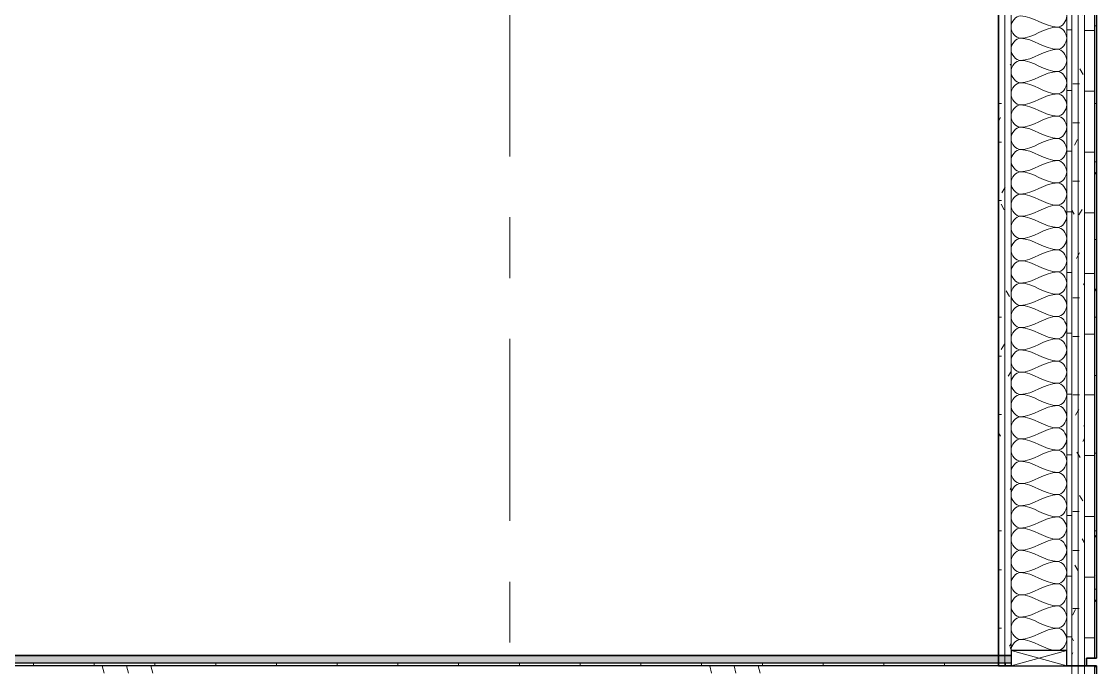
# Model space of a CAD drawing. Header units: inches. Extents: x 6 to 8416, y -388 to 6104.
# Drawn here: x 2905.7 to 3011.9, y 5603.6 to 5667.4 of the extents above; entities that cross this region are included whole.
import ezdxf

# ---------------------------------------------------------------- set-up
doc = ezdxf.new("R2010")
doc.units = ezdxf.units.IN
doc.header["$MEASUREMENT"] = 0
doc.linetypes.add('Center 3_8_', pattern=[36, 18, -6, 6, -6])
for name, color, linetype, lineweight in [('A-DETL', 90, 'Continuous', 13), ('A-DETL-GENF', 92, 'Continuous', 13), ('A-FLOR', 192, 'Continuous', 18), ('A-FLOR-MCUT', 51, 'Continuous', 25), ('A-FLOR-PATT', 8, 'Continuous', 35), ('A-ROOM', 32, 'Continuous', 13), ('A-WALL', 113, 'Continuous', 25), ('A-WALL-PATT', 111, 'Continuous', 35), ('S-GRID', 1, 'Continuous', 13)]:
    doc.layers.add(name, color=color, linetype=linetype, lineweight=lineweight)
pattern_1 = [(0, (2876.843, 3038.5), (0, 6), []), (90, (2876.843, 3038.5), (-6, 4e-16), [])]
pattern_2 = [(0, (2876.84, 3038.5), (0, 60), [60, 0, 0, 0]), (284.036, (2917.643, 3050.5), (59.99915, -180.000494), [12.369, -235.017]), (284.036, (2915.243, 3050.5), (59.99915, -180.000494), [12.369, -235.017]), (284.036, (2912.843, 3050.5), (59.99915, -180.000494), [12.369, -235.017]), (284.036, (2881.643, 3062.5), (59.99915, -180.000494), [12.369, -235.017]), (284.036, (2879.243, 3062.5), (59.99915, -180.000494), [12.369, -235.017]), (284.036, (2876.843, 3062.5), (59.99915, -180.000494), [12.369, -235.017]), (284.036, (2899.643, 3074.5), (59.99915, -180.000494), [12.369, -235.017]), (284.036, (2897.243, 3074.5), (59.99915, -180.000494), [12.369, -235.017]), (284.036, (2894.843, 3074.5), (59.99915, -180.000494), [12.369, -235.017]), (284.036, (2917.643, 3086.5), (59.99915, -180.000494), [12.369, -235.017]), (284.036, (2915.243, 3086.5), (59.99915, -180.000494), [12.369, -235.017]), (284.036, (2912.843, 3086.5), (59.99915, -180.000494), [12.369, -235.017]), (284.036, (2881.643, 3098.5), (59.99915, -180.000494), [12.369, -235.017]), (284.036, (2879.243, 3098.5), (59.99915, -180.000494), [12.369, -235.017]), (284.036, (2876.843, 3098.5), (59.99915, -180.000494), [12.369, -235.017]), (0, (2876.84, 3044.5), (0, 60), [60, 0, 0, 0]), (0, (2876.84, 3050.5), (0, 60), [60, 0, 0, 0]), (0, (2876.84, 3056.5), (0, 60), [60, 0, 0, 0]), (0, (2876.84, 3062.5), (0, 60), [60, 0, 0, 0]), (0, (2876.84, 3068.5), (0, 60), [60, 0, 0, 0]), (0, (2876.84, 3074.5), (0, 60), [60, 0, 0, 0]), (0, (2876.84, 3080.5), (0, 60), [60, 0, 0, 0]), (0, (2876.84, 3086.5), (0, 60), [60, 0, 0, 0]), (0, (2876.84, 3092.5), (0, 60), [60, 0, 0, 0])]
pattern_3 = [(0, (2876.843, 3038.5), (7.68, 1.92), [0.6336, -5.126, 0.6336, -5.126, -30.72]), (0, (2876.843, 3038.5), (7.68, 1.92), [-11.52, 0.6336, -10.886, 0.6336, -5.126, -13.44]), (0, (2876.843, 3038.5), (7.68, 1.92), [-28.8, 0.6336, -3.206, 0.6336, -8.966]), (120, (2879.723, 3039.46), (-5.5027688, 5.6910751), [0.6336, -5.126, 0.6336, -5.126, -30.72]), (120, (2879.723, 3039.46), (-5.5027688, 5.6910751), [-11.52, 0.6336, -10.886, 0.6336, -5.126, -13.44]), (120, (2879.723, 3039.46), (-5.5027688, 5.6910751), [-28.8, 0.6336, -3.206, 0.6336, -8.966]), (240, (2880.683, 3043.3), (-2.1772312, -7.6110751), [0.6336, -5.126, 0.6336, -5.126, -30.72]), (240, (2880.683, 3043.3), (-2.1772312, -7.6110751), [-11.52, 0.6336, -10.886, 0.6336, -5.126, -13.44]), (240, (2880.683, 3043.3), (-2.1772312, -7.6110751), [-28.8, 0.6336, -3.206, 0.6336, -8.966])]

# ---------------------------------------------------------------- blocks, each defined once
blk = doc.blocks.new('06 Nominal Cut Lumber-Section-AM1 - 2x6 Section-V96-WALL SECTION - GARAGE')
at = {"layer": 'A-DETL-GENF', "lineweight": 25}
for p, q in [((24.44, 5477.37), (24.44, 5475.87)), ((29.94, 5477.37), (24.44, 5477.37)), ((29.94, 5475.87), (29.94, 5477.37)), ((24.44, 5475.87), (29.94, 5475.87))]:
    blk.add_line(p, q, dxfattribs=at)
at = {"layer": 'A-DETL-GENF'}
for p, q in [((24.44, 5477.37), (29.94, 5475.87)), ((24.44, 5475.87), (29.94, 5477.37))]:
    blk.add_line(p, q, dxfattribs=at)

msp = doc.modelspace()

# ---------------------------------------------------------------- hatches: boundary and pattern name
at = {"layer": 'A-FLOR-PATT', "lineweight": 13}
h = msp.add_hatch(dxfattribs=at)
h.set_pattern_fill('FP_35', color=256, style=0, pattern_type=2)
h.set_pattern_definition([(50, (2876.843, 3038.5), (6.885997, -0.602097), [0.72, -7.92]), (355, (2876.843, 3038.5), (-1.331756, 7.220547), [0.576, -6.336]), (100.451, (2877.417, 3038.45), (5.553629, 6.618191), [0.61191, -6.731]), (46.184, (2876.843, 3040.42), (10.245642, -1.588925), [1.08, -11.88]), (96.636, (2877.697, 3040.288), (8.97244, 9.35152), [0.91786, -10.096]), (351.184, (2876.843, 3040.42), (8.9732, 9.35123), [0.864, -9.504]), (21, (2877.803, 3039.94), (5.730726, -3.865003), [0.72, -7.92]), (326, (2877.803, 3039.94), (2.33581, 6.96088), [0.576, -6.336]), (71.451, (2878.281, 3039.618), (8.065876, 3.095948), [0.61191, -6.731]), (37.5, (2876.843, 3038.5), (0.116866, 3.1954784), [0.06336, -6.196, 0.06336, -6.369, -6.36]), (37.5, (2876.843, 3038.5), (0.116866, 3.1954784), [-12.691, 0.06336, -6.297]), (7.5, (2876.843, 3038.5), (2.52543, 3.7860247), [0.06336, -3.604, 0.06336, -6.052, -2.424]), (7.5, (2876.843, 3038.5), (2.52543, 3.7860247), [-9.782, 0.06336, -2.361]), (327.5, (2874.703, 3038.5), (5.1243685, -0.2161763), [0.06336, -2.337, 0.06336, -7.425, -9.936]), (327.5, (2874.703, 3038.5), (5.1243685, -0.2161763), [-9.888, 0.06336, -9.873]), (317.5, (2873.743, 3038.5), (5.598326, 0.96141), [0.06336, -3.057, 0.06336, -4.909, -7.056]), (317.5, (2873.743, 3038.5), (5.598326, 0.96141), [-8.093, 0.06336, -6.993])])
h.paths.add_polyline_path([(2964.04621903, 5604), (3003.41421903, 5604), (3003.41421903, 5604.75), (2720.90221903, 5604.75), (2720.90221903, 5604), (2882.99821903, 5604)])
h = msp.add_hatch(dxfattribs=at)
h.set_pattern_fill('FP_36', color=256, style=0, pattern_type=2)
h.set_pattern_definition(pattern_1)
h.paths.add_polyline_path([(2964.04621903, 5603.75), (3003.41421903, 5603.75), (3003.41421903, 5604), (2720.90221903, 5604), (2720.90221903, 5603.75), (2882.99821903, 5603.75)])
h = msp.add_hatch(dxfattribs=at)
h.set_pattern_fill('FP_37', color=256, style=0, pattern_type=2)
h.set_pattern_definition(pattern_2)
h.paths.add_polyline_path([(3008.91421903, 5603), (3008.91421903, 5603.75), (2720.90221903, 5603.75), (2720.90221903, 5603), (3004.57021903, 5603)])
at = {"layer": 'A-WALL-PATT', "lineweight": 13}
h = msp.add_hatch(dxfattribs=at)
h.set_pattern_fill('FP_37', color=256, style=0, pattern_type=2)
h.set_pattern_definition(pattern_2)
h.paths.add_polyline_path([(3009.41421903, 5603.75), (3009.41421903, 5731.625), (3008.91421903, 5731.625), (3008.91421903, 5603.75)])
h = msp.add_hatch(dxfattribs=at)
h.set_pattern_fill('FP_39', color=256, style=0, pattern_type=2)
h.set_pattern_definition(pattern_3)
h.paths.add_polyline_path([(3009.41421903, 5603.75), (3010.03921903, 5603.75), (3010.03921903, 5731.625), (3009.41421903, 5731.625), (3009.41421903, 5613.4745)])
h = msp.add_hatch(dxfattribs=at)
h.set_pattern_fill('FP_39', color=256, style=0, pattern_type=2)
h.set_pattern_definition(pattern_3)
h.paths.add_polyline_path([(3010.03921903, 5603.75), (3010.66421903, 5603.75), (3010.66421903, 5731.625), (3010.03921903, 5731.625), (3010.03921903, 5613.4745)])
h = msp.add_hatch(dxfattribs=at)
h.set_pattern_fill('FP_36', color=256, style=0, pattern_type=2)
h.set_pattern_definition(pattern_1)
h.paths.add_polyline_path([(3010.85171903, 5603.75), (3010.85171903, 5604.5), (3011.66421903, 5604.5), (3011.66421903, 5731.625), (3010.66421903, 5731.625), (3010.66421903, 5603.75)])
h = msp.add_hatch(dxfattribs=at)
h.set_pattern_fill('FP_39', color=256, style=0, pattern_type=2)
h.set_pattern_definition(pattern_3)
h.paths.add_polyline_path([(3011.66421903, 5604.5), (3011.85171903, 5604.5), (3011.85171903, 5731.625), (3011.66421903, 5731.625), (3011.66421903, 5613.4745)])
h = msp.add_hatch(dxfattribs=at)
h.set_pattern_fill('FP_39', color=256, style=0, pattern_type=2)
h.set_pattern_definition(pattern_3)
h.paths.add_polyline_path([(3002.78921903, 5603.75), (3002.78921903, 5712.375), (3002.16421903, 5712.375), (3002.16421903, 5603.75)])
h = msp.add_hatch(dxfattribs=at)
h.set_pattern_fill('FP_39', color=256, style=0, pattern_type=2)
h.set_pattern_definition(pattern_3)
h.paths.add_polyline_path([(3002.78921903, 5603.75), (3003.41421903, 5603.75), (3003.41421903, 5712.375), (3002.78921903, 5712.375), (3002.78921903, 5605.25)])
h = msp.add_hatch(dxfattribs=at)
h.set_pattern_fill('FP_37', color=256, style=0, pattern_type=2)
h.set_pattern_definition(pattern_2)
h.paths.add_polyline_path([(3009.41421903, 5475.875), (3009.41421903, 5603.75), (3008.91421903, 5603.75), (3008.91421903, 5475.875)])
h = msp.add_hatch(dxfattribs=at)
h.set_pattern_fill('FP_39', color=256, style=0, pattern_type=2)
h.set_pattern_definition(pattern_3)
h.paths.add_polyline_path([(3009.41421903, 5475.875), (3010.03921903, 5475.875), (3010.03921903, 5603.75), (3009.41421903, 5603.75), (3009.41421903, 5540.396)])
h = msp.add_hatch(dxfattribs=at)
h.set_pattern_fill('FP_39', color=256, style=0, pattern_type=2)
h.set_pattern_definition(pattern_3)
h.paths.add_polyline_path([(3010.03921903, 5475.875), (3010.66421903, 5475.875), (3010.66421903, 5603.75), (3010.03921903, 5603.75), (3010.03921903, 5540.396)])
h = msp.add_hatch(dxfattribs=at)
h.set_pattern_fill('FP_36', color=256, style=0, pattern_type=2)
h.set_pattern_definition(pattern_1)
h.paths.add_polyline_path([(3010.85171903, 5475.875), (3010.85171903, 5476.625), (3011.66421903, 5476.625), (3011.66421903, 5603.75), (3010.66421903, 5603.75), (3010.66421903, 5475.875)])
h = msp.add_hatch(dxfattribs=at)
h.set_pattern_fill('FP_39', color=256, style=0, pattern_type=2)
h.set_pattern_definition(pattern_3)
h.paths.add_polyline_path([(3011.66421903, 5476.625), (3011.85171903, 5476.625), (3011.85171903, 5603.75), (3011.66421903, 5603.75), (3011.66421903, 5540.396)])

# ---------------------------------------------------------------- linework, layer by layer
at = {"layer": 'A-DETL'}
for points in [[(3007.99755236, 5666.85), (3008.42967317, 5666.85), (3009.39876488, 5667.95), (3008.42967317, 5669.05), (3007.99755236, 5669.05)], [(3004.3308857, 5665.75), (3003.89876488, 5665.75), (3002.92967317, 5666.85), (3003.89876488, 5667.95), (3004.3308857, 5667.95)], [(3004.3308857, 5667.95), (3005.59072353, 5667.95), (3006.73771453, 5666.85), (3007.99755236, 5666.85)], [(3007.99755236, 5666.85), (3006.73771453, 5666.85), (3005.59072353, 5665.75), (3004.3308857, 5665.75)], [(3007.99755236, 5664.65), (3008.42967317, 5664.65), (3009.39876488, 5665.75), (3008.42967317, 5666.85), (3007.99755236, 5666.85)], [(3004.3308857, 5663.55), (3003.89876488, 5663.55), (3002.92967317, 5664.65), (3003.89876488, 5665.75), (3004.3308857, 5665.75)], [(3004.3308857, 5665.75), (3005.59072353, 5665.75), (3006.73771453, 5664.65), (3007.99755236, 5664.65)], [(3007.99755236, 5664.65), (3006.73771453, 5664.65), (3005.59072353, 5663.55), (3004.3308857, 5663.55)], [(3007.99755236, 5662.45), (3008.42967317, 5662.45), (3009.39876488, 5663.55), (3008.42967317, 5664.65), (3007.99755236, 5664.65)], [(3004.3308857, 5661.35), (3003.89876488, 5661.35), (3002.92967317, 5662.45), (3003.89876488, 5663.55), (3004.3308857, 5663.55)], [(3004.3308857, 5663.55), (3005.59072353, 5663.55), (3006.73771453, 5662.45), (3007.99755236, 5662.45)], [(3007.99755236, 5662.45), (3006.73771453, 5662.45), (3005.59072353, 5661.35), (3004.3308857, 5661.35)], [(3007.99755236, 5660.25), (3008.42967317, 5660.25), (3009.39876488, 5661.35), (3008.42967317, 5662.45), (3007.99755236, 5662.45)], [(3004.3308857, 5659.15), (3003.89876488, 5659.15), (3002.92967317, 5660.25), (3003.89876488, 5661.35), (3004.3308857, 5661.35)], [(3004.3308857, 5661.35), (3005.59072353, 5661.35), (3006.73771453, 5660.25), (3007.99755236, 5660.25)], [(3007.99755236, 5660.25), (3006.73771453, 5660.25), (3005.59072353, 5659.15), (3004.3308857, 5659.15)], [(3007.99755236, 5658.05), (3008.42967317, 5658.05), (3009.39876488, 5659.15), (3008.42967317, 5660.25), (3007.99755236, 5660.25)], [(3004.3308857, 5656.95), (3003.89876488, 5656.95), (3002.92967317, 5658.05), (3003.89876488, 5659.15), (3004.3308857, 5659.15)], [(3004.3308857, 5659.15), (3005.59072353, 5659.15), (3006.73771453, 5658.05), (3007.99755236, 5658.05)], [(3007.99755236, 5658.05), (3006.73771453, 5658.05), (3005.59072353, 5656.95), (3004.3308857, 5656.95)], [(3007.99755236, 5655.85), (3008.42967317, 5655.85), (3009.39876488, 5656.95), (3008.42967317, 5658.05), (3007.99755236, 5658.05)], [(3004.3308857, 5654.75), (3003.89876488, 5654.75), (3002.92967317, 5655.85), (3003.89876488, 5656.95), (3004.3308857, 5656.95)], [(3004.3308857, 5656.95), (3005.59072353, 5656.95), (3006.73771453, 5655.85), (3007.99755236, 5655.85)], [(3007.99755236, 5655.85), (3006.73771453, 5655.85), (3005.59072353, 5654.75), (3004.3308857, 5654.75)], [(3007.99755236, 5653.65), (3008.42967317, 5653.65), (3009.39876488, 5654.75), (3008.42967317, 5655.85), (3007.99755236, 5655.85)], [(3004.3308857, 5652.55), (3003.89876488, 5652.55), (3002.92967317, 5653.65), (3003.89876488, 5654.75), (3004.3308857, 5654.75)], [(3004.3308857, 5654.75), (3005.59072353, 5654.75), (3006.73771453, 5653.65), (3007.99755236, 5653.65)], [(3007.99755236, 5653.65), (3006.73771453, 5653.65), (3005.59072353, 5652.55), (3004.3308857, 5652.55)], [(3007.99755236, 5651.45), (3008.42967317, 5651.45), (3009.39876488, 5652.55), (3008.42967317, 5653.65), (3007.99755236, 5653.65)], [(3004.3308857, 5650.35), (3003.89876488, 5650.35), (3002.92967317, 5651.45), (3003.89876488, 5652.55), (3004.3308857, 5652.55)], [(3004.3308857, 5652.55), (3005.59072353, 5652.55), (3006.73771453, 5651.45), (3007.99755236, 5651.45)], [(3007.99755236, 5651.45), (3006.73771453, 5651.45), (3005.59072353, 5650.35), (3004.3308857, 5650.35)], [(3007.99755236, 5649.25), (3008.42967317, 5649.25), (3009.39876488, 5650.35), (3008.42967317, 5651.45), (3007.99755236, 5651.45)], [(3004.3308857, 5648.15), (3003.89876488, 5648.15), (3002.92967317, 5649.25), (3003.89876488, 5650.35), (3004.3308857, 5650.35)], [(3004.3308857, 5650.35), (3005.59072353, 5650.35), (3006.73771453, 5649.25), (3007.99755236, 5649.25)], [(3007.99755236, 5649.25), (3006.73771453, 5649.25), (3005.59072353, 5648.15), (3004.3308857, 5648.15)], [(3007.99755236, 5647.05), (3008.42967317, 5647.05), (3009.39876488, 5648.15), (3008.42967317, 5649.25), (3007.99755236, 5649.25)], [(3004.3308857, 5645.95), (3003.89876488, 5645.95), (3002.92967317, 5647.05), (3003.89876488, 5648.15), (3004.3308857, 5648.15)], [(3004.3308857, 5648.15), (3005.59072353, 5648.15), (3006.73771453, 5647.05), (3007.99755236, 5647.05)], [(3007.99755236, 5647.05), (3006.73771453, 5647.05), (3005.59072353, 5645.95), (3004.3308857, 5645.95)], [(3007.99755236, 5644.85), (3008.42967317, 5644.85), (3009.39876488, 5645.95), (3008.42967317, 5647.05), (3007.99755236, 5647.05)], [(3004.3308857, 5643.75), (3003.89876488, 5643.75), (3002.92967317, 5644.85), (3003.89876488, 5645.95), (3004.3308857, 5645.95)], [(3004.3308857, 5645.95), (3005.59072353, 5645.95), (3006.73771453, 5644.85), (3007.99755236, 5644.85)], [(3007.99755236, 5644.85), (3006.73771453, 5644.85), (3005.59072353, 5643.75), (3004.3308857, 5643.75)], [(3007.99755236, 5642.65), (3008.42967317, 5642.65), (3009.39876488, 5643.75), (3008.42967317, 5644.85), (3007.99755236, 5644.85)], [(3004.3308857, 5641.55), (3003.89876488, 5641.55), (3002.92967317, 5642.65), (3003.89876488, 5643.75), (3004.3308857, 5643.75)], [(3004.3308857, 5643.75), (3005.59072353, 5643.75), (3006.73771453, 5642.65), (3007.99755236, 5642.65)], [(3007.99755236, 5642.65), (3006.73771453, 5642.65), (3005.59072353, 5641.55), (3004.3308857, 5641.55)], [(3007.99755236, 5640.45), (3008.42967317, 5640.45), (3009.39876488, 5641.55), (3008.42967317, 5642.65), (3007.99755236, 5642.65)], [(3004.3308857, 5639.35), (3003.89876488, 5639.35), (3002.92967317, 5640.45), (3003.89876488, 5641.55), (3004.3308857, 5641.55)], [(3004.3308857, 5641.55), (3005.59072353, 5641.55), (3006.73771453, 5640.45), (3007.99755236, 5640.45)], [(3007.99755236, 5640.45), (3006.73771453, 5640.45), (3005.59072353, 5639.35), (3004.3308857, 5639.35)], [(3007.99755236, 5638.25), (3008.42967317, 5638.25), (3009.39876488, 5639.35), (3008.42967317, 5640.45), (3007.99755236, 5640.45)], [(3004.3308857, 5637.15), (3003.89876488, 5637.15), (3002.92967317, 5638.25), (3003.89876488, 5639.35), (3004.3308857, 5639.35)], [(3004.3308857, 5639.35), (3005.59072353, 5639.35), (3006.73771453, 5638.25), (3007.99755236, 5638.25)], [(3007.99755236, 5638.25), (3006.73771453, 5638.25), (3005.59072353, 5637.15), (3004.3308857, 5637.15)], [(3007.99755236, 5636.05), (3008.42967317, 5636.05), (3009.39876488, 5637.15), (3008.42967317, 5638.25), (3007.99755236, 5638.25)], [(3004.3308857, 5634.95), (3003.89876488, 5634.95), (3002.92967317, 5636.05), (3003.89876488, 5637.15), (3004.3308857, 5637.15)], [(3004.3308857, 5637.15), (3005.59072353, 5637.15), (3006.73771453, 5636.05), (3007.99755236, 5636.05)], [(3007.99755236, 5636.05), (3006.73771453, 5636.05), (3005.59072353, 5634.95), (3004.3308857, 5634.95)], [(3007.99755236, 5633.85), (3008.42967317, 5633.85), (3009.39876488, 5634.95), (3008.42967317, 5636.05), (3007.99755236, 5636.05)], [(3004.3308857, 5632.75), (3003.89876488, 5632.75), (3002.92967317, 5633.85), (3003.89876488, 5634.95), (3004.3308857, 5634.95)], [(3004.3308857, 5634.95), (3005.59072353, 5634.95), (3006.73771453, 5633.85), (3007.99755236, 5633.85)], [(3007.99755236, 5633.85), (3006.73771453, 5633.85), (3005.59072353, 5632.75), (3004.3308857, 5632.75)], [(3007.99755236, 5631.65), (3008.42967317, 5631.65), (3009.39876488, 5632.75), (3008.42967317, 5633.85), (3007.99755236, 5633.85)], [(3004.3308857, 5630.55), (3003.89876488, 5630.55), (3002.92967317, 5631.65), (3003.89876488, 5632.75), (3004.3308857, 5632.75)], [(3004.3308857, 5632.75), (3005.59072353, 5632.75), (3006.73771453, 5631.65), (3007.99755236, 5631.65)], [(3007.99755236, 5631.65), (3006.73771453, 5631.65), (3005.59072353, 5630.55), (3004.3308857, 5630.55)], [(3007.99755236, 5629.45), (3008.42967317, 5629.45), (3009.39876488, 5630.55), (3008.42967317, 5631.65), (3007.99755236, 5631.65)], [(3004.3308857, 5628.35), (3003.89876488, 5628.35), (3002.92967317, 5629.45), (3003.89876488, 5630.55), (3004.3308857, 5630.55)], [(3004.3308857, 5630.55), (3005.59072353, 5630.55), (3006.73771453, 5629.45), (3007.99755236, 5629.45)], [(3007.99755236, 5629.45), (3006.73771453, 5629.45), (3005.59072353, 5628.35), (3004.3308857, 5628.35)], [(3007.99755236, 5627.25), (3008.42967317, 5627.25), (3009.39876488, 5628.35), (3008.42967317, 5629.45), (3007.99755236, 5629.45)], [(3004.3308857, 5626.15), (3003.89876488, 5626.15), (3002.92967317, 5627.25), (3003.89876488, 5628.35), (3004.3308857, 5628.35)], [(3004.3308857, 5628.35), (3005.59072353, 5628.35), (3006.73771453, 5627.25), (3007.99755236, 5627.25)], [(3007.99755236, 5627.25), (3006.73771453, 5627.25), (3005.59072353, 5626.15), (3004.3308857, 5626.15)], [(3007.99755236, 5625.05), (3008.42967317, 5625.05), (3009.39876488, 5626.15), (3008.42967317, 5627.25), (3007.99755236, 5627.25)], [(3004.3308857, 5623.95), (3003.89876488, 5623.95), (3002.92967317, 5625.05), (3003.89876488, 5626.15), (3004.3308857, 5626.15)], [(3004.3308857, 5626.15), (3005.59072353, 5626.15), (3006.73771453, 5625.05), (3007.99755236, 5625.05)], [(3007.99755236, 5625.05), (3006.73771453, 5625.05), (3005.59072353, 5623.95), (3004.3308857, 5623.95)], [(3007.99755236, 5622.85), (3008.42967317, 5622.85), (3009.39876488, 5623.95), (3008.42967317, 5625.05), (3007.99755236, 5625.05)], [(3004.3308857, 5621.75), (3003.89876488, 5621.75), (3002.92967317, 5622.85), (3003.89876488, 5623.95), (3004.3308857, 5623.95)], [(3004.3308857, 5623.95), (3005.59072353, 5623.95), (3006.73771453, 5622.85), (3007.99755236, 5622.85)], [(3007.99755236, 5622.85), (3006.73771453, 5622.85), (3005.59072353, 5621.75), (3004.3308857, 5621.75)], [(3007.99755236, 5620.65), (3008.42967317, 5620.65), (3009.39876488, 5621.75), (3008.42967317, 5622.85), (3007.99755236, 5622.85)], [(3004.3308857, 5619.55), (3003.89876488, 5619.55), (3002.92967317, 5620.65), (3003.89876488, 5621.75), (3004.3308857, 5621.75)], [(3004.3308857, 5621.75), (3005.59072353, 5621.75), (3006.73771453, 5620.65), (3007.99755236, 5620.65)], [(3007.99755236, 5620.65), (3006.73771453, 5620.65), (3005.59072353, 5619.55), (3004.3308857, 5619.55)], [(3007.99755236, 5618.45), (3008.42967317, 5618.45), (3009.39876488, 5619.55), (3008.42967317, 5620.65), (3007.99755236, 5620.65)], [(3004.3308857, 5617.35), (3003.89876488, 5617.35), (3002.92967317, 5618.45), (3003.89876488, 5619.55), (3004.3308857, 5619.55)], [(3004.3308857, 5619.55), (3005.59072353, 5619.55), (3006.73771453, 5618.45), (3007.99755236, 5618.45)], [(3007.99755236, 5618.45), (3006.73771453, 5618.45), (3005.59072353, 5617.35), (3004.3308857, 5617.35)], [(3007.99755236, 5616.25), (3008.42967317, 5616.25), (3009.39876488, 5617.35), (3008.42967317, 5618.45), (3007.99755236, 5618.45)], [(3004.3308857, 5615.15), (3003.89876488, 5615.15), (3002.92967317, 5616.25), (3003.89876488, 5617.35), (3004.3308857, 5617.35)], [(3004.3308857, 5617.35), (3005.59072353, 5617.35), (3006.73771453, 5616.25), (3007.99755236, 5616.25)], [(3007.99755236, 5616.25), (3006.73771453, 5616.25), (3005.59072353, 5615.15), (3004.3308857, 5615.15)], [(3007.99755236, 5614.05), (3008.42967317, 5614.05), (3009.39876488, 5615.15), (3008.42967317, 5616.25), (3007.99755236, 5616.25)], [(3004.3308857, 5612.95), (3003.89876488, 5612.95), (3002.92967317, 5614.05), (3003.89876488, 5615.15), (3004.3308857, 5615.15)], [(3004.3308857, 5615.15), (3005.59072353, 5615.15), (3006.73771453, 5614.05), (3007.99755236, 5614.05)], [(3007.99755236, 5614.05), (3006.73771453, 5614.05), (3005.59072353, 5612.95), (3004.3308857, 5612.95)], [(3007.99755236, 5611.85), (3008.42967317, 5611.85), (3009.39876488, 5612.95), (3008.42967317, 5614.05), (3007.99755236, 5614.05)], [(3004.3308857, 5610.75), (3003.89876488, 5610.75), (3002.92967317, 5611.85), (3003.89876488, 5612.95), (3004.3308857, 5612.95)], [(3004.3308857, 5612.95), (3005.59072353, 5612.95), (3006.73771453, 5611.85), (3007.99755236, 5611.85)], [(3007.99755236, 5611.85), (3006.73771453, 5611.85), (3005.59072353, 5610.75), (3004.3308857, 5610.75)], [(3007.99755236, 5609.65), (3008.42967317, 5609.65), (3009.39876488, 5610.75), (3008.42967317, 5611.85), (3007.99755236, 5611.85)], [(3004.3308857, 5608.55), (3003.89876488, 5608.55), (3002.92967317, 5609.65), (3003.89876488, 5610.75), (3004.3308857, 5610.75)], [(3004.3308857, 5610.75), (3005.59072353, 5610.75), (3006.73771453, 5609.65), (3007.99755236, 5609.65)], [(3007.99755236, 5609.65), (3006.73771453, 5609.65), (3005.59072353, 5608.55), (3004.3308857, 5608.55)], [(3007.99755236, 5607.45), (3008.42967317, 5607.45), (3009.39876488, 5608.55), (3008.42967317, 5609.65), (3007.99755236, 5609.65)], [(3004.3308857, 5606.35), (3003.89876488, 5606.35), (3002.92967317, 5607.45), (3003.89876488, 5608.55), (3004.3308857, 5608.55)], [(3004.3308857, 5608.55), (3005.59072353, 5608.55), (3006.73771453, 5607.45), (3007.99755236, 5607.45)], [(3007.99755236, 5607.45), (3006.73771453, 5607.45), (3005.59072353, 5606.35), (3004.3308857, 5606.35)], [(3007.99755236, 5605.25), (3008.42967317, 5605.25), (3009.39876488, 5606.35), (3008.42967317, 5607.45), (3007.99755236, 5607.45)], [(3003.41421903, 5605.25), (3003.41421903, 5605.76854497), (3003.89876488, 5606.35), (3004.3308857, 5606.35)], [(3004.3308857, 5606.35), (3005.59072353, 5606.35), (3006.73771453, 5605.25), (3007.99755236, 5605.25)]]:
    msp.add_open_spline(points, degree=3, dxfattribs=at)
at = {"layer": 'A-FLOR', "lineweight": 35}
msp.add_line((3003.41421903, 5604.75), (2720.90221903, 5604.75), dxfattribs=at)
at = {"layer": 'A-FLOR-MCUT'}
for p, q in [((3003.41421903, 5604), (2720.90221903, 5604)), ((3002.16421903, 5603.75), (2720.90221903, 5603.75))]:
    msp.add_line(p, q, dxfattribs=at)
at = {"layer": 'A-ROOM'}
for p, q in [((3002.16421903, 5604.75), (2826.53921903, 5604.75)), ((2890.78921903, 5604.75), (3002.16421903, 5604.75))]:
    msp.add_line(p, q, dxfattribs=at)
at = {"layer": 'A-WALL', "lineweight": 13}
for p, q in [((3009.41421903, 6021), (3009.41421903, 5475.875)), ((3010.03921903, 6021), (3010.03921903, 5475.875)), ((3010.66421903, 6021), (3010.66421903, 5475.875)), ((3011.66421903, 5731.625), (3011.66421903, 5604.5)), ((3002.78921903, 5712.375), (3002.78921903, 5603.75)), ((3003.41421903, 5712.375), (3003.41421903, 5605.25)), ((3008.91421903, 5712.875), (3008.91421903, 5605.25)), ((3011.66421903, 5603.75), (3011.66421903, 5476.625))]:
    msp.add_line(p, q, dxfattribs=at)
at = {"layer": 'A-WALL', "lineweight": 35}
for p, q in [((3011.85171903, 5604.5), (3011.85171903, 5731.625)), ((3002.16421903, 5711.75), (3002.16421903, 5603.75)), ((3002.16421903, 5603.75), (3003.41421903, 5603.75)), ((3011.85171903, 5603.75), (3008.91421903, 5603.75)), ((3010.85171903, 5603.75), (3010.85171903, 5604.5)), ((3010.85171903, 5604.5), (3011.85171903, 5604.5)), ((3011.85171903, 5476.625), (3011.85171903, 5603.75))]:
    msp.add_line(p, q, dxfattribs=at)
at = {"layer": 'S-GRID', "linetype": 'Center 3_8_'}
msp.add_line((2953.91421903, 4934.05025506), (2953.91421903, 6086.00577229), dxfattribs=at)

# ---------------------------------------------------------------- block references
at = {"layer": 'A-DETL-GENF'}
msp.add_blockref('06 Nominal Cut Lumber-Section-AM1 - 2x6 Section-V96-WALL SECTION - GARAGE', (2978.97499582, 127.875), dxfattribs=at)

doc.saveas('drawing.dxf')
